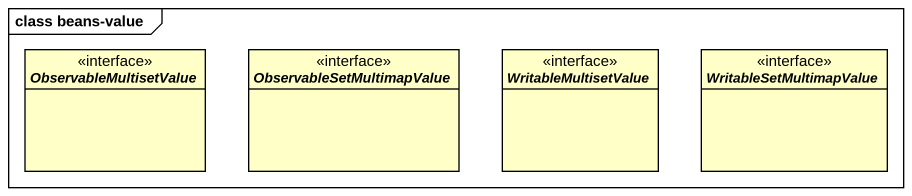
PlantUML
@startuml
mainframe class beans-value
hide circle
hide empty members
interface ObservableMultisetValue #FFFFC8
interface ObservableSetMultimapValue #FFFFC8
interface WritableMultisetValue #FFFFC8
interface WritableSetMultimapValue #FFFFC8
@enduml
